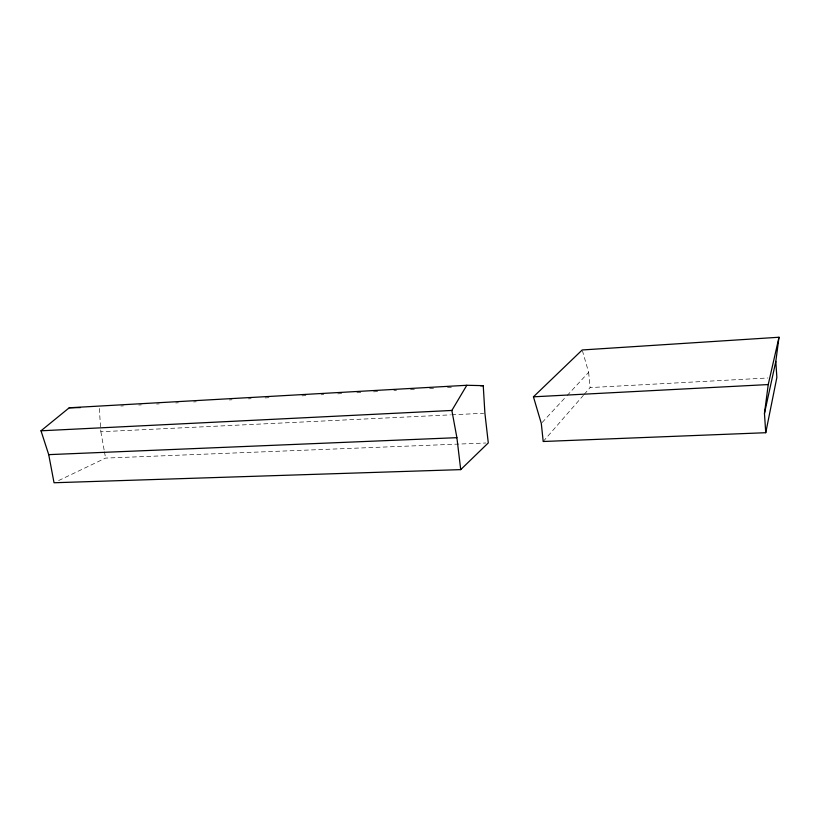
<?xml version="1.0" encoding="UTF-8"?>
<svg xmlns="http://www.w3.org/2000/svg" width="820" height="820" viewBox="0 0 820 820"><rect width="100%" height="100%" fill="white"/><g stroke="black" fill="none" stroke-linecap="round" stroke-linejoin="round"><path stroke-width="0.61" stroke-dasharray="4.1 3.07" d="M543.199 441.498L583.409 395.281M584.25 394.317L590.113 387.583L767.899 377.979M542.163 422.484L566.261 396.47M567.122 395.547L588.637 372.321L582.538 351.144M58.62 480.561L105.585 458.093L485.737 443.005M120.909 406.023L123.461 405.88M138.775 405.018L141.327 404.875M156.63 404.014L159.183 403.87M175.767 402.938L178.319 402.794M193.633 401.933L196.185 401.79M229.354 399.924L231.906 399.781M248.491 398.848L251.043 398.704M265.075 397.915L268.909 397.7M302.078 395.834L305.901 395.63M321.214 394.768L323.767 394.625M337.799 393.836L341.632 393.62M356.936 392.759L360.769 392.544M373.52 391.827L378.625 391.54M393.938 390.679L396.49 390.535M410.523 389.746L414.346 389.531M429.659 388.67L433.493 388.454M447.525 387.665L451.348 387.45M99.302 408.462L100.86 431.74L450.446 414.869M451.728 414.807L483.615 413.27M100.86 431.74L104.232 450.569M104.458 451.82L105.585 458.093M588.637 372.321L590.113 387.583"/><path stroke-width="1.23" d="M765.747 432.714L764.455 413.464L768.237 384.559L779 337.245L582.2 349.966L533.441 396.818L541.303 423.417L543.199 441.498L765.747 432.714L776.858 377.497L775.812 361.415L779 337.245M764.455 413.464L775.812 361.415M460.717 469.624L456.894 437.675L451.861 410.451L466.805 385.277L483.246 385.656L484.897 413.208L488.289 442.902L460.717 469.624L54.038 482.754L48.718 454.639L41 430.797L69.239 407.776L466.805 385.277M480.694 385.8L483.246 385.656M533.441 396.818L768.237 384.559M41 430.797L451.861 410.451M48.718 454.639L456.894 437.675M69.239 407.776L80.483 407.571"/></g></svg>
